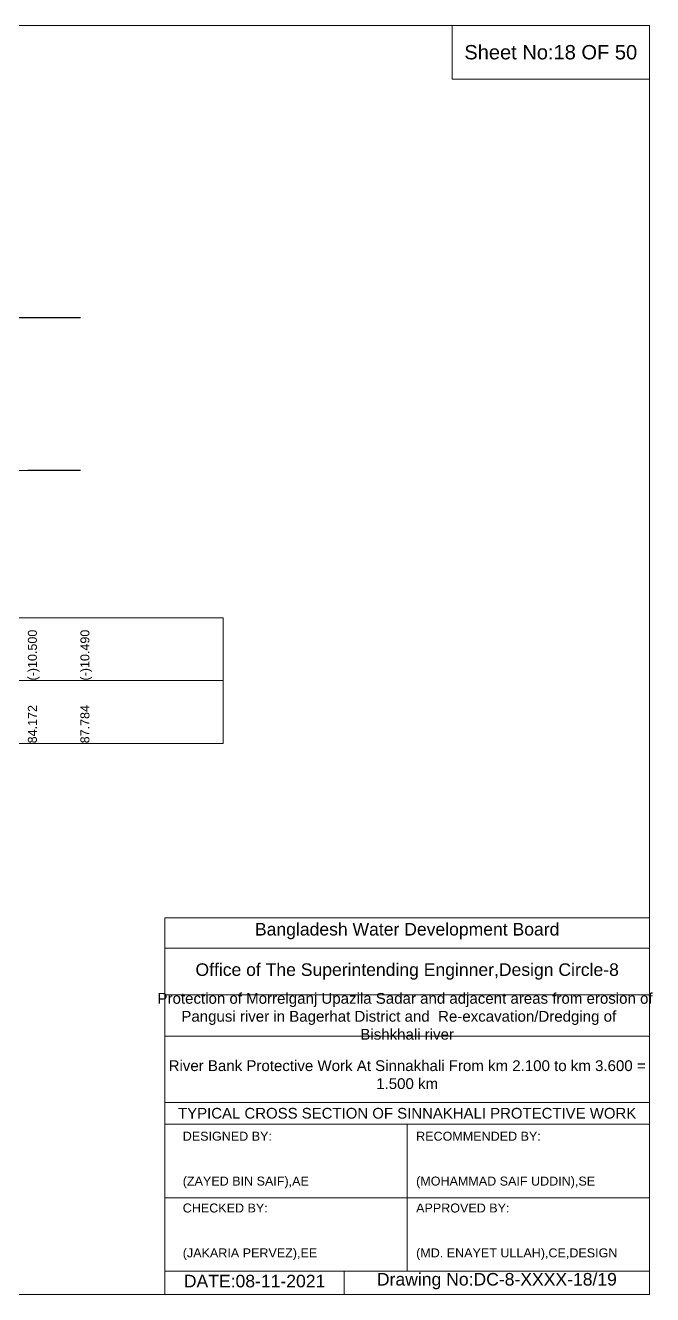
# Model space of a CAD drawing. Header units: inches. Extents: x 89000 to 380017, y -7071 to 0.
# Drawn here: x 361523 to 365017, y -7071 to 0 of the extents above; entities that cross this region are included whole.
import ezdxf

# ---------------------------------------------------------------- set-up
doc = ezdxf.new("R2010")
doc.units = ezdxf.units.IN
doc.header["$LTSCALE"] = 7
doc.header["$MEASUREMENT"] = 0
for name, color, linetype, lineweight in [('Cross section Data Border', 7, 'Continuous', 9), ('Cross Section Labels', 7, 'Continuous', 9), ('Existing_Bed_Level for Xsection', 7, 'Continuous', 25), ('Long Section Labels', 7, 'Continuous', 9)]:
    doc.layers.add(name, color=color, linetype=linetype, lineweight=lineweight)
doc.styles.get("Standard").update_dxf_attribs({"font": 'arial.ttf'})

msp = doc.modelspace()

# ---------------------------------------------------------------- linework, layer by layer
at = {"layer": 'Cross section Data Border'}
msp.add_lwpolyline([(355100, -3300), (362624.34056, -3300), (362624.34056, -4000), (355100, -4000)], close=True, dxfattribs=at)
msp.add_lwpolyline([(355100, -3650), (362624.34056, -3650)], dxfattribs=at)
at = {"layer": 'Cross Section Labels'}
for points in [[(355000, 0), (365000, 0), (365000, -7071), (355000, -7071)], [(363900, 0), (365000, 0), (365000, -300), (363900, -300)]]:
    msp.add_lwpolyline(points, close=True, dxfattribs=at)
for points in [[(362300, -7071), (362300, -4971), (365000, -4971)], [(362300, -5141), (365000, -5141)], [(362300, -5401), (365000, -5401)], [(362300, -5631), (365000, -5631)], [(362300, -6001), (365000, -6001)], [(362300, -6121), (365000, -6121)], [(363650, -6121), (363650, -6941)], [(362300, -6531), (365000, -6531)], [(362300, -6941), (365000, -6941)], [(363300, -6941), (363300, -7071)]]:
    msp.add_lwpolyline(points, dxfattribs=at)
at = {"layer": 'Existing_Bed_Level for Xsection'}
for points in [[(356000, -1546.144), (356112.85424, -1568.824), (356339.27755, -1582.594), (356517.76942, -1601.224), (356744.27755, -1662.784), (357934.88573, -2278.87), (358058.9931, -2335.57), (358172.95646, -2379.31), (358349.84899, -2388.22), (358527.13915, -2389.84), (358704.77388, -2410.09), (359045.76954, -2425.48), (359273.32201, -2436.82), (359367.43557, -2447.35), (359702.58819, -2457.07), (359988.63728, -2467.6), (360275.31075, -2486.23), (360504.40166, -2479.75), (360733.49346, -2500), (361020.64026, -2490.28), (361308.21805, -2484.61), (361537.24535, -2478.13), (361829.7674, -2477.32)], [(356000, -1627.63), (361829.7674, -1627.63)]]:
    msp.add_lwpolyline(points, dxfattribs=at)

# ---------------------------------------------------------------- texts
at = {"layer": 'Cross Section Labels', "attachment_point": 5}
for s, insert, char_height in [('Sheet No:18 OF 50', (364450, -150), 80), ('Bangladesh Water Development Board', (363650, -5046), 70), ('Office of The Superintending Enginner,Design Circle-8', (363650, -5271), 70)]:
    msp.add_mtext(s, dxfattribs=dict(at, insert=insert, char_height=char_height))
at = {"layer": 'Cross Section Labels'}
for s, insert, char_height, width, attachment_point in [('Protection of Morrelganj Upazila Sadar and adjacent areas from erosion of  Pangusi river in Bagerhat District and  Re-excavation/Dredging of     Bishkhali river', (363650, -5521), 60, 2800, 5), ('River Bank Protective Work At Sinnakhali From km 2.100 to km 3.600 = 1.500 km', (363650, -5846), 60, 2700, 5), ('TYPICAL CROSS SECTION OF SINNAKHALI PROTECTIVE WORK', (363650, -6061), 59.5765532, 2800, 5), ('DESIGNED BY:^J^J^J(ZAYED BIN SAIF),AE', (362400, -6321), 50, 1400, 4), ('RECOMMENDED BY:^J^J^J(MOHAMMAD SAIF UDDIN),SE', (363700, -6321), 50, 1400, 4), ('CHECKED BY:^J^J^J(JAKARIA PERVEZ),EE', (362400, -6721), 50, 1400, 4), ('APPROVED BY:^J^J^J(MD. ENAYET ULLAH),CE,DESIGN', (363700, -6721), 50, 1400, 4), ('DATE:08-11-2021', (362800, -6996), 70, 1400, 5), ('Drawing No:DC-8-XXXX-18/19', (364150, -6996), 70, 2200, 5)]:
    msp.add_mtext(s, dxfattribs=dict(at, insert=insert, char_height=char_height, width=width, attachment_point=attachment_point))
at = {"layer": 'Long Section Labels', "char_height": 50, "attachment_point": 1, "rotation": 90}
for s, insert in [('(-)10.500', (361537.24535, -3650)), ('(-)10.490', (361829.7674, -3650)), ('84.172', (361537.24535, -4000)), ('87.784', (361829.7674, -4000))]:
    msp.add_mtext(s, dxfattribs=dict(at, insert=insert))

doc.saveas('drawing.dxf')
